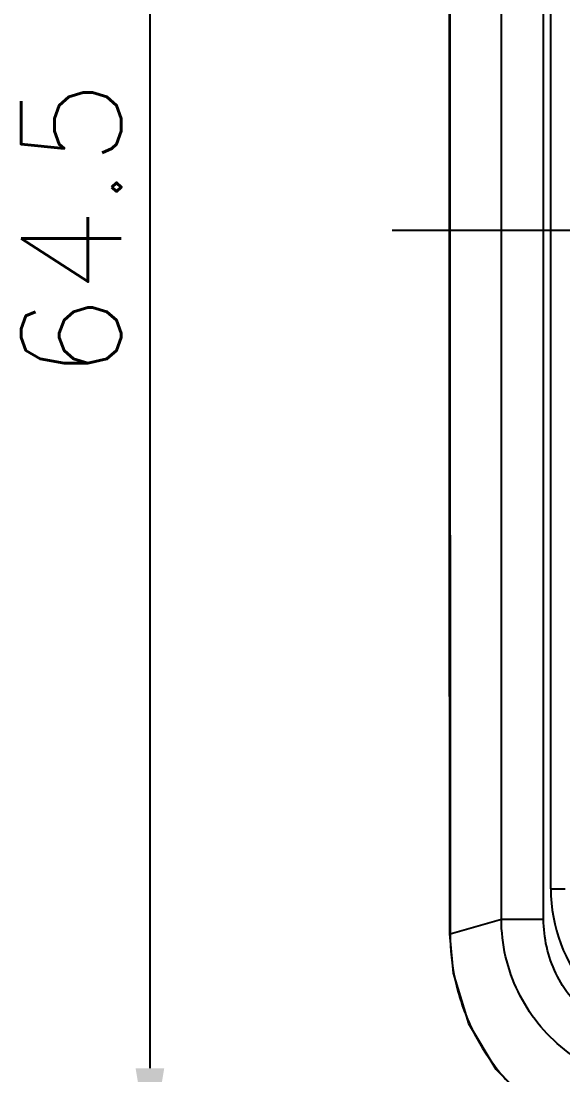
# Model space of a CAD drawing. Extents: x 3970 to 4390, y 960 to 1257.
# Drawn here: x 4025.57 to 4044.5, y 1004.4 to 1041.19 of the extents above; entities that cross this region are included whole.
import ezdxf

# ---------------------------------------------------------------- set-up
doc = ezdxf.new("R2010")
doc.units = 0
doc.header["$LTSCALE"] = 7
doc.header["$MEASUREMENT"] = 0
doc.linetypes.add('CENTER', pattern=[2, 1.25, -0.25, 0.25, -0.25])
doc.layers.get('0').update_dxf_attribs({"color": 2, "linetype": 'CONTINUOUS'})
doc.layers.add('CL', color=1, linetype='CENTER')
doc.layers.add('D', color=2, linetype='CONTINUOUS')
doc.styles.add('GHS', font='ROMANS.shx', dxfattribs={"bigfont": 'GHS.shx'})

msp = doc.modelspace()

# ---------------------------------------------------------------- linework, layer by layer
msp.add_line((4030.071, 1063.166), (4030.071, 1004.633))
at = {"color": 7, "linetype": 'Continuous'}
for p, q in [((4044.073, 1010.899), (4044.073, 1056.899)), ((4040.526, 1041.958), (4040.526, 1025.873)), ((4040.55, 1033.899), (4040.525, 1033.899)), ((4040.526, 1025.873), (4040.532, 1009.322)), ((4044.073, 1010.899), (4044.573, 1010.899)), ((4040.557, 1009.323), (4042.346, 1009.834)), ((4042.346, 1009.834), (4043.821, 1009.834)), ((4040.557, 1009.323), (4040.532, 1009.322))]:
    msp.add_line(p, q, dxfattribs=at)
msp.add_lwpolyline([(4040.531, 1009.322), (4040.657, 1007.952), (4041.198, 1006.197), (4042.154, 1004.604), (4043.471, 1003.281), (4045.06, 1002.316), (4046.815, 1001.765), (4048.224, 1001.633)], dxfattribs=at)
msp.add_arc((4049.573, 1010.899), 5.5, 180, 260.3973, dxfattribs=at)
for points, start_tangent, end_tangent in [([(4040.557, 1058.476), (4040.553, 1050.422), (4040.551, 1042.231), (4040.55, 1033.899)], (-0.000545, -1), (0.000002, -1)), ([(4042.346, 1033.899), (4042.346, 1037.216), (4042.346, 1040.147), (4042.346, 1042.821), (4042.346, 1045.363), (4042.346, 1047.888), (4042.346, 1050.432), (4042.346, 1052.985), (4042.346, 1055.512), (4042.346, 1057.964)], (0, 1), (0, 1)), ([(4043.821, 1033.899), (4043.821, 1037.216), (4043.821, 1040.147), (4043.821, 1042.821), (4043.821, 1045.363), (4043.821, 1047.888), (4043.821, 1050.432), (4043.821, 1052.985), (4043.821, 1055.512), (4043.821, 1057.964)], (0, 1), (0, 1)), ([(4040.55, 1033.899), (4040.551, 1025.56), (4040.553, 1017.369), (4040.557, 1009.323)], (-0.000002, -1), (0.000545, -1)), ([(4042.346, 1009.834), (4042.346, 1012.049), (4042.346, 1014.329), (4042.346, 1016.638), (4042.346, 1018.944), (4042.346, 1021.236), (4042.346, 1023.514), (4042.346, 1025.833), (4042.346, 1028.28), (4042.346, 1030.938), (4042.346, 1033.899)], (0, 1), (0, 1)), ([(4043.821, 1009.834), (4043.821, 1012.049), (4043.821, 1014.329), (4043.821, 1016.638), (4043.821, 1018.944), (4043.821, 1021.236), (4043.821, 1023.514), (4043.821, 1025.833), (4043.821, 1028.28), (4043.821, 1030.938), (4043.821, 1033.899)], (0, 1), (0, 1)), ([(4048.178, 1004.019), (4046.88, 1004.166), (4045.65, 1004.596), (4044.545, 1005.289), (4043.623, 1006.209), (4042.928, 1007.31), (4042.495, 1008.538), (4042.346, 1009.834)], (-1, -0.000142), (-0.002358, 0.999997)), ([(4048.179, 1005.477), (4047.21, 1005.586), (4046.286, 1005.91), (4045.459, 1006.43), (4044.768, 1007.122), (4044.251, 1007.948), (4043.929, 1008.869), (4043.821, 1009.834)], (-1, 0.000645), (-0.000287, 1)), ([(4040.557, 1009.323), (4040.731, 1007.721), (4041.249, 1006.16), (4041.999, 1004.869), (4042.668, 1004.06)], (0.002363, -0.999997), (0.688713, -0.725034))]:
    msp.add_spline(points, degree=3, dxfattribs=dict(at, start_tangent=start_tangent, end_tangent=end_tangent))
msp.add_solid([(4029.571, 1004.633), (4030.571, 1004.633), (4030.071, 1001.633)])
at = {"layer": 'CL'}
msp.add_line((4038.526, 1033.899), (4278.426, 1033.899), dxfattribs=at)
at = {"layer": 'D'}
msp.add_line((4040.55, 1035.399), (4040.55, 1077.989), dxfattribs=at)

# ---------------------------------------------------------------- texts
at = {"insert": (4027.321, 1033.899), "char_height": 3.5, "attachment_point": 5, "rotation": 90, "style": 'GHS'}
msp.add_mtext('\\A1;64.5', dxfattribs=at)

doc.saveas('drawing.dxf')
